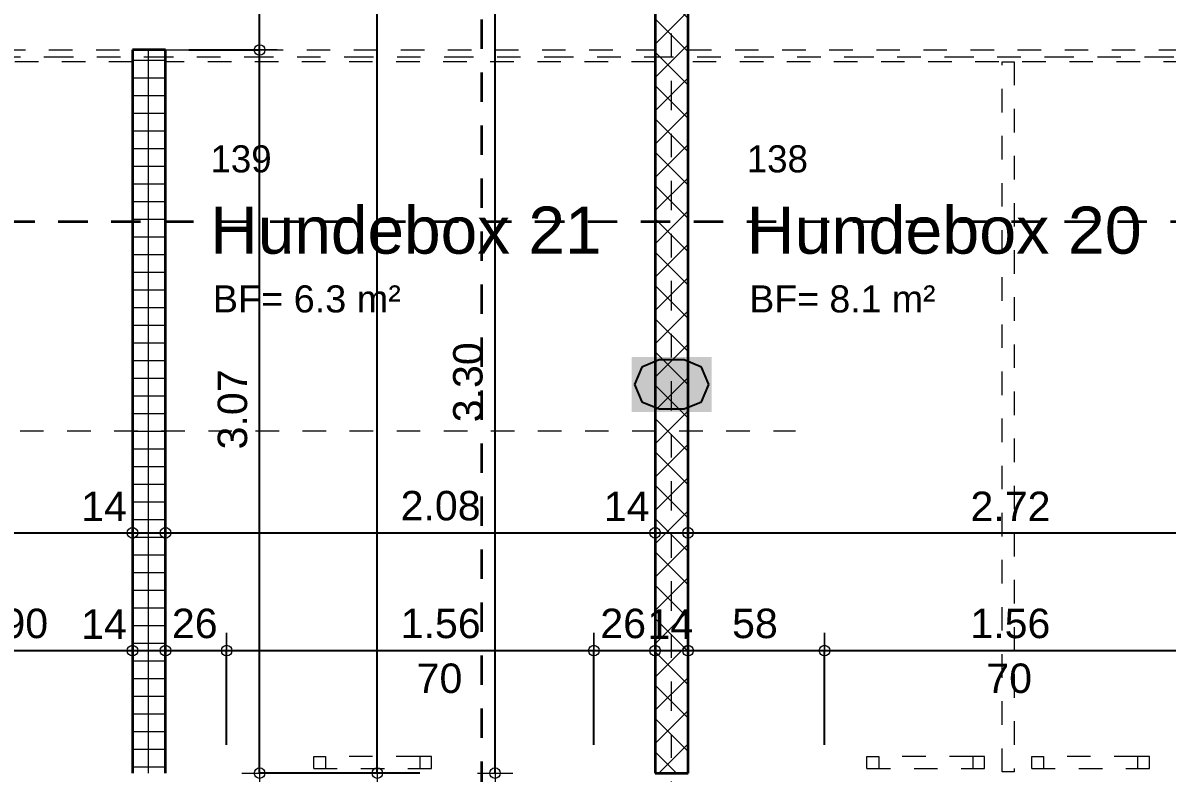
# Model space of a CAD drawing. Header units: metres. Extents: x -117 to -12, y 122 to 163.
# Drawn here: x -51.459 to -46.598, y 135.798 to 138.983 of the extents above; entities that cross this region are included whole.
import ezdxf

# ---------------------------------------------------------------- set-up
doc = ezdxf.new("R2010")
doc.units = ezdxf.units.M
doc.header["$PDMODE"] = 65
for name, pattern in [('AUSGEZOGEN', [0]), ('GETRENNT2_S10', [0.255, 0.125, -0.065, 0, -0.065]), ('STRICHLINIE_S4', [0.165, 0.125, -0.04]), ('VERDECKT2_S2', [0.09, 0.05, -0.04])]:
    doc.linetypes.add(name, pattern=pattern)
for name, color, linetype, lineweight in [('XR$1$Bauachsen_grob', 7, 'GETRENNT2_S10', 13), ('XR$1$Bauherr', 203, 'VERDECKT2_S2', 13), ('XR$1$Hilfskonstruktion', 5, 'VERDECKT2_S2', 13), ('XR$1$Raumbezeichnung', 7, 'AUSGEZOGEN', 18), ('XR$1$Schnittbegrenzung', 7, 'AUSGEZOGEN', 13), ('XR$1$Text_Werkplan_Ausfuehrung', 7, 'AUSGEZOGEN', 25), ('XR$1$Wand_Beton_bewehrt', 7, 'AUSGEZOGEN', 35), ('XR$1$Wand_Fertigelement', 7, 'AUSGEZOGEN', 35), ('XR$1$Werkplan-_Ausfuehrungsmasse', 7, 'AUSGEZOGEN', 13)]:
    doc.layers.add(name, color=color, linetype=linetype, lineweight=lineweight)
doc.styles.add('ARIAL', font='ARIAL.TTF')
doc.dimstyles.new('_DIMSTYLE_10', dxfattribs={"dimtxt": 0.125, "dimasz": 0.15, "dimexe": 0, "dimexo": 0, "dimgap": 0.0625, "dimtad": 2, "dimdec": 1, "dimlfac": 100, "dimrnd": 0.5, "dimzin": 4, "dimdsep": 46, "dimtxsty": 'ARIAL', "dimblk1": 'ALL_ML_KREIS', "dimblk2": 'ALL_ML_KREIS', "dimsah": 1, "dimcen": 0, "dimclrd": 256, "dimclre": 256, "dimclrt": 256, "dimadec": 0, "dimazin": 0, "dimtfac": 1, "dimtdec": 0, "dimtix": 1, "dimtmove": 2, "dimatfit": 3, "dimfxl": 0, "dimtvp": 1.2, "dimtzin": 0, "dimlwd": 0, "dimlwe": -1, "dimarcsym": 0})
doc.dimstyles.new('_DIMSTYLE_11', dxfattribs={"dimtxt": 0.125, "dimasz": 0.15, "dimexe": 0, "dimexo": 0, "dimgap": 0.0625, "dimtad": 2, "dimdec": 3, "dimrnd": 0.005, "dimzin": 4, "dimdsep": 46, "dimtxsty": 'ARIAL', "dimblk1": 'ALL_ML_KREIS', "dimblk2": 'ALL_ML_KREIS', "dimsah": 1, "dimcen": 0, "dimclrd": 256, "dimclre": 256, "dimclrt": 256, "dimadec": 0, "dimazin": 0, "dimtfac": 1, "dimtdec": 0, "dimtix": 1, "dimtmove": 2, "dimatfit": 3, "dimfxl": 0, "dimtzin": 0, "dimlwd": 0, "dimlwe": -1, "dimarcsym": 0})
doc.dimstyles.new('_DIMSTYLE_12', dxfattribs={"dimtxt": 0.125, "dimasz": 0.15, "dimexe": 0, "dimexo": 0, "dimgap": 0.0625, "dimtad": 2, "dimrnd": 0.005, "dimzin": 4, "dimdsep": 46, "dimtxsty": 'ARIAL', "dimblk1": 'ALL_ML_KREIS', "dimblk2": 'ALL_ML_KREIS', "dimsah": 1, "dimcen": 0, "dimclrd": 256, "dimclre": 256, "dimclrt": 256, "dimadec": 0, "dimazin": 0, "dimtfac": 1, "dimtdec": 0, "dimtix": 1, "dimtmove": 2, "dimatfit": 3, "dimfxl": 0, "dimtzin": 0, "dimlwd": 0, "dimlwe": -1, "dimarcsym": 0})
doc.dimstyles.new('_DIMSTYLE_14', dxfattribs={"dimtxt": 0.125, "dimasz": 0.15, "dimexe": 0, "dimexo": 0, "dimgap": 0.0625, "dimtad": 2, "dimdec": 1, "dimlfac": 100, "dimrnd": 0.5, "dimzin": 4, "dimdsep": 46, "dimtxsty": 'ARIAL', "dimblk1": 'ALL_ML_KREIS', "dimblk2": 'ALL_ML_KREIS', "dimsah": 1, "dimcen": 0, "dimclrd": 256, "dimclre": 256, "dimclrt": 256, "dimadec": 0, "dimazin": 0, "dimtfac": 1, "dimtdec": 0, "dimtix": 1, "dimtmove": 2, "dimatfit": 3, "dimfxl": 0, "dimtzin": 0, "dimlwd": 0, "dimlwe": -1, "dimarcsym": 0})
doc.dimstyles.new('_DIMSTYLE_38', dxfattribs={"dimtxt": 0.125, "dimasz": 0.15, "dimexe": 0, "dimexo": 0, "dimgap": 0.0625, "dimtad": 2, "dimrnd": 0.005, "dimzin": 12, "dimdsep": 46, "dimtxsty": 'ARIAL', "dimblk1": 'ALL_ML_KREIS', "dimblk2": 'ALL_ML_KREIS', "dimsah": 1, "dimcen": 0, "dimclrd": 256, "dimclre": 256, "dimclrt": 256, "dimadec": 0, "dimazin": 0, "dimtfac": 1, "dimtdec": 0, "dimtix": 1, "dimtmove": 2, "dimatfit": 3, "dimfxl": 0, "dimtzin": 0, "dimlwd": 0, "dimlwe": -1, "dimarcsym": 0})
doc.dimstyles.new('_DIMSTYLE_6', dxfattribs={"dimtxt": 0.125, "dimasz": 0.15, "dimexe": 0, "dimexo": 0, "dimgap": 0.0625, "dimtad": 2, "dimrnd": 0.005, "dimzin": 12, "dimdsep": 46, "dimtxsty": 'ARIAL', "dimblk1": 'ALL_ML_KREIS', "dimblk2": 'ALL_ML_KREIS', "dimsah": 1, "dimcen": 0, "dimclrd": 256, "dimclre": 256, "dimclrt": 256, "dimadec": 0, "dimazin": 0, "dimtfac": 1, "dimtdec": 0, "dimtix": 1, "dimtmove": 2, "dimatfit": 3, "dimfxl": 0, "dimtzin": 0, "dimlwd": 0, "dimlwe": -1, "dimarcsym": 0})

# ---------------------------------------------------------------- blocks, each defined once
blk = doc.blocks.new('COMPLEXOBJECT_11')
at = {"layer": 'XR$1$Bauherr'}
for p, q in [((-50.2231, 135.818), (-50.2231, 135.868)), ((-50.2231, 135.868), (-50.1731, 135.868)), ((-50.1731, 135.868), (-50.1731, 135.818)), ((-49.7731, 135.868), (-50.1731, 135.868)), ((-49.7231, 135.868), (-49.7731, 135.868)), ((-49.7731, 135.868), (-49.7731, 135.818)), ((-49.7231, 135.818), (-49.7231, 135.868)), ((-47.8731, 135.818), (-47.8731, 135.868)), ((-47.8731, 135.868), (-47.8231, 135.868)), ((-47.8231, 135.868), (-47.8231, 135.818)), ((-47.4231, 135.868), (-47.8231, 135.868)), ((-47.3731, 135.868), (-47.4231, 135.868)), ((-47.4231, 135.868), (-47.4231, 135.818)), ((-47.3731, 135.818), (-47.3731, 135.868)), ((-47.1731, 135.818), (-47.1731, 135.868)), ((-47.1731, 135.868), (-47.1231, 135.868)), ((-47.1231, 135.868), (-47.1231, 135.818)), ((-46.7231, 135.868), (-47.1231, 135.868)), ((-46.6731, 135.868), (-46.7231, 135.868)), ((-46.7231, 135.868), (-46.7231, 135.818)), ((-46.6731, 135.818), (-46.6731, 135.868)), ((-50.2231, 135.818), (-49.7231, 135.818)), ((-47.8731, 135.818), (-47.3731, 135.818)), ((-47.1731, 135.818), (-46.6731, 135.818))]:
    blk.add_line(p, q, dxfattribs=at)
blk = doc.blocks.new('ALL_ML_KREIS')
at = {"color": 0, "linetype": 'ByBlock', "lineweight": -2}
for p, q in [((0, -0.5), (0, 0.5)), ((-1, 0), (0.5, 0))]:
    blk.add_line(p, q, dxfattribs=at)
blk.add_circle((0, 0), 0.15, dxfattribs=at)
blk = doc.blocks.new('*D35')
at = {"layer": 'DEFPOINTS'}
for p in [(-48.7731, 143.378), (-49.9531, 135.798), (-48.7731, 135.798)]:
    blk.add_point(p, dxfattribs=at)
at = {"layer": 'XR$1$Werkplan-_Ausfuehrungsmasse', "lineweight": -2}
for p, q in [((-49.9531, 143.378), (-49.9531, 143.378)), ((-49.9531, 135.798), (-49.9531, 143.378)), ((-49.9531, 135.798), (-49.9531, 135.798))]:
    blk.add_line(p, q, dxfattribs=at)
at = {"layer": 'XR$1$Werkplan-_Ausfuehrungsmasse', "xscale": 0.15, "yscale": 0.15, "zscale": 0.15}
for p, rotation in [((-49.9531, 143.378), 90), ((-49.9531, 135.798), 270)]:
    blk.add_blockref('ALL_ML_KREIS', p, dxfattribs=dict(at, rotation=rotation))
at = {"layer": 'XR$1$Werkplan-_Ausfuehrungsmasse', "insert": (-50.0677, 139.597), "char_height": 0.125, "width": 0.5, "attachment_point": 5, "rotation": 90, "style": 'ARIAL'}
blk.add_mtext('\\A1;{\\A1;{7.58\\H0.082500;\\S^ ;}}', dxfattribs=at)
blk = doc.blocks.new('*D168')
at = {"layer": 'DEFPOINTS'}
for p in [(-50.8531, 138.868), (-50.8531, 135.798), (-50.4531, 135.798)]:
    blk.add_point(p, dxfattribs=at)
at = {"layer": 'XR$1$Werkplan-_Ausfuehrungsmasse', "lineweight": -2}
for p, q in [((-50.7531, 138.868), (-50.4531, 138.868)), ((-50.4531, 135.798), (-50.4531, 138.868)), ((-49.7731, 135.798), (-50.4531, 135.798))]:
    blk.add_line(p, q, dxfattribs=at)
at = {"layer": 'XR$1$Werkplan-_Ausfuehrungsmasse', "xscale": 0.15, "yscale": 0.15, "zscale": 0.15}
for p, rotation in [((-50.4531, 138.868), 90), ((-50.4531, 135.798), 270)]:
    blk.add_blockref('ALL_ML_KREIS', p, dxfattribs=dict(at, rotation=rotation))
at = {"layer": 'XR$1$Werkplan-_Ausfuehrungsmasse', "insert": (-50.5678, 137.3421), "char_height": 0.125, "width": 0.5, "attachment_point": 5, "rotation": 90, "style": 'ARIAL'}
blk.add_mtext('\\A1;{\\A1;{3.07\\H0.082500;\\S^ ;}}', dxfattribs=at)
blk = doc.blocks.new('*D169')
at = {"layer": 'DEFPOINTS'}
for p in [(-50.8531, 140.308), (-50.8531, 138.868), (-50.4531, 138.868)]:
    blk.add_point(p, dxfattribs=at)
at = {"layer": 'XR$1$Werkplan-_Ausfuehrungsmasse', "lineweight": -2}
for p, q in [((-50.7531, 140.308), (-50.4531, 140.308)), ((-50.4531, 138.868), (-50.4531, 140.308)), ((-50.7531, 138.868), (-50.4531, 138.868))]:
    blk.add_line(p, q, dxfattribs=at)
at = {"layer": 'XR$1$Werkplan-_Ausfuehrungsmasse', "xscale": 0.15, "yscale": 0.15, "zscale": 0.15}
for p, rotation in [((-50.4531, 140.308), 90), ((-50.4531, 138.868), 270)]:
    blk.add_blockref('ALL_ML_KREIS', p, dxfattribs=dict(at, rotation=rotation))
at = {"layer": 'XR$1$Werkplan-_Ausfuehrungsmasse', "insert": (-50.5656, 139.5973), "char_height": 0.125, "width": 0.5, "attachment_point": 5, "rotation": 90, "style": 'ARIAL'}
blk.add_mtext('\\A1;{\\A1;{1.44\\H0.082500;\\S^ ;}}', dxfattribs=at)
blk = doc.blocks.new('*D172')
at = {"layer": 'DEFPOINTS'}
for p in [(-48.7731, 139.098), (-49.4531, 135.798), (-48.7731, 135.798)]:
    blk.add_point(p, dxfattribs=at)
at = {"layer": 'XR$1$Werkplan-_Ausfuehrungsmasse', "lineweight": -2}
for p, q in [((-48.8731, 139.098), (-49.4531, 139.098)), ((-49.4531, 135.798), (-49.4531, 139.098)), ((-49.4531, 135.798), (-49.4531, 135.798))]:
    blk.add_line(p, q, dxfattribs=at)
at = {"layer": 'XR$1$Werkplan-_Ausfuehrungsmasse', "xscale": 0.15, "yscale": 0.15, "zscale": 0.15}
for p, rotation in [((-49.4531, 139.098), 90), ((-49.4531, 135.798), 270)]:
    blk.add_blockref('ALL_ML_KREIS', p, dxfattribs=dict(at, rotation=rotation))
at = {"layer": 'XR$1$Werkplan-_Ausfuehrungsmasse', "insert": (-49.5678, 137.4573), "char_height": 0.125, "width": 0.5, "attachment_point": 5, "rotation": 90, "style": 'ARIAL'}
blk.add_mtext('\\A1;{\\A1;{3.30\\H0.082500;\\S^ ;}}', dxfattribs=at)
blk = doc.blocks.new('COMPLEXOBJECT_18')
at = {"layer": 'XR$1$Bauherr'}
for p, q in [((-54.3481, 138.868), (-50.9931, 138.868)), ((-50.9931, 138.868), (-50.9931, 138.818)), ((-50.8531, 138.868), (-48.7731, 138.868)), ((-50.8531, 138.818), (-50.8531, 138.868)), ((-48.7731, 138.868), (-48.7731, 138.818)), ((-48.6331, 138.868), (-45.9131, 138.868)), ((-48.6331, 138.818), (-48.6331, 138.868)), ((-50.9931, 138.818), (-54.3481, 138.818)), ((-48.7731, 138.818), (-50.8531, 138.818)), ((-45.9131, 138.818), (-48.6331, 138.818)), ((-47.2981, 138.818), (-47.2481, 138.818)), ((-47.2981, 135.803), (-47.2981, 138.818)), ((-47.2481, 138.818), (-47.2481, 135.803)), ((-47.2481, 135.803), (-47.2981, 135.803))]:
    blk.add_line(p, q, dxfattribs=at)
blk = doc.blocks.new('*D432')
at = {"layer": 'DEFPOINTS'}
for p in [(-54.3481, 136.818), (-54.3481, 135.798), (-50.9931, 135.798)]:
    blk.add_point(p, dxfattribs=at)
at = {"layer": 'XR$1$Werkplan-_Ausfuehrungsmasse', "lineweight": -2}
for p, q in [((-54.3481, 136.818), (-54.3481, 136.818)), ((-54.3481, 136.818), (-50.9931, 136.818)), ((-50.9931, 136.818), (-50.9931, 136.818))]:
    blk.add_line(p, q, dxfattribs=at)
at = {"layer": 'XR$1$Werkplan-_Ausfuehrungsmasse', "xscale": 0.15, "yscale": 0.15, "zscale": 0.15, "rotation": 180}
blk.add_blockref('ALL_ML_KREIS', (-54.3481, 136.818), dxfattribs=at)
at = {"layer": 'XR$1$Werkplan-_Ausfuehrungsmasse', "xscale": 0.15, "yscale": 0.15, "zscale": 0.15}
blk.add_blockref('ALL_ML_KREIS', (-50.9931, 136.818), dxfattribs=at)
at = {"layer": 'XR$1$Werkplan-_Ausfuehrungsmasse', "insert": (-52.6488, 136.9328), "char_height": 0.125, "width": 0.625, "attachment_point": 5, "style": 'ARIAL'}
blk.add_mtext('\\A1;{\\A1;{3.35\\H0.082500;\\S5^ ;}}', dxfattribs=at)
blk = doc.blocks.new('*D433')
at = {"layer": 'DEFPOINTS'}
for p in [(-50.9931, 136.818), (-50.9931, 135.798), (-50.8531, 135.798)]:
    blk.add_point(p, dxfattribs=at)
at = {"layer": 'XR$1$Werkplan-_Ausfuehrungsmasse', "lineweight": -2}
for p, q in [((-50.9931, 136.818), (-50.9931, 136.818)), ((-50.9931, 136.818), (-50.8531, 136.818)), ((-50.8531, 136.818), (-50.8531, 136.818))]:
    blk.add_line(p, q, dxfattribs=at)
at = {"layer": 'XR$1$Werkplan-_Ausfuehrungsmasse', "xscale": 0.15, "yscale": 0.15, "zscale": 0.15, "rotation": 180}
blk.add_blockref('ALL_ML_KREIS', (-50.9931, 136.818), dxfattribs=at)
at = {"layer": 'XR$1$Werkplan-_Ausfuehrungsmasse', "xscale": 0.15, "yscale": 0.15, "zscale": 0.15}
blk.add_blockref('ALL_ML_KREIS', (-50.8531, 136.818), dxfattribs=at)
at = {"layer": 'XR$1$Werkplan-_Ausfuehrungsmasse', "insert": (-51.1139, 136.9305), "char_height": 0.125, "width": 0.5, "attachment_point": 5, "style": 'ARIAL'}
blk.add_mtext('\\A1;{\\A1;{14\\H0.082500;\\S^ ;}}', dxfattribs=at)
blk = doc.blocks.new('*D434')
at = {"layer": 'DEFPOINTS'}
for p in [(-50.8531, 136.818), (-50.8531, 135.798), (-48.7731, 135.798)]:
    blk.add_point(p, dxfattribs=at)
at = {"layer": 'XR$1$Werkplan-_Ausfuehrungsmasse', "lineweight": -2}
for p, q in [((-50.8531, 136.818), (-50.8531, 136.818)), ((-50.8531, 136.818), (-48.7731, 136.818)), ((-48.7731, 136.818), (-48.7731, 136.818))]:
    blk.add_line(p, q, dxfattribs=at)
at = {"layer": 'XR$1$Werkplan-_Ausfuehrungsmasse', "xscale": 0.15, "yscale": 0.15, "zscale": 0.15, "rotation": 180}
blk.add_blockref('ALL_ML_KREIS', (-50.8531, 136.818), dxfattribs=at)
at = {"layer": 'XR$1$Werkplan-_Ausfuehrungsmasse', "xscale": 0.15, "yscale": 0.15, "zscale": 0.15}
blk.add_blockref('ALL_ML_KREIS', (-48.7731, 136.818), dxfattribs=at)
at = {"layer": 'XR$1$Werkplan-_Ausfuehrungsmasse', "insert": (-49.6842, 136.9327), "char_height": 0.125, "width": 0.5, "attachment_point": 5, "style": 'ARIAL'}
blk.add_mtext('\\A1;{\\A1;{2.08\\H0.082500;\\S^ ;}}', dxfattribs=at)
blk = doc.blocks.new('*D435')
at = {"layer": 'DEFPOINTS'}
for p in [(-48.7731, 136.818), (-48.7731, 135.798), (-48.6331, 135.798)]:
    blk.add_point(p, dxfattribs=at)
at = {"layer": 'XR$1$Werkplan-_Ausfuehrungsmasse', "lineweight": -2}
for p, q in [((-48.7731, 136.818), (-48.7731, 136.818)), ((-48.7731, 136.818), (-48.6331, 136.818)), ((-48.6331, 136.818), (-48.6331, 136.818))]:
    blk.add_line(p, q, dxfattribs=at)
at = {"layer": 'XR$1$Werkplan-_Ausfuehrungsmasse', "xscale": 0.15, "yscale": 0.15, "zscale": 0.15, "rotation": 180}
blk.add_blockref('ALL_ML_KREIS', (-48.7731, 136.818), dxfattribs=at)
at = {"layer": 'XR$1$Werkplan-_Ausfuehrungsmasse', "xscale": 0.15, "yscale": 0.15, "zscale": 0.15}
blk.add_blockref('ALL_ML_KREIS', (-48.6331, 136.818), dxfattribs=at)
at = {"layer": 'XR$1$Werkplan-_Ausfuehrungsmasse', "insert": (-48.8939, 136.9305), "char_height": 0.125, "width": 0.5, "attachment_point": 5, "style": 'ARIAL'}
blk.add_mtext('\\A1;{\\A1;{14\\H0.082500;\\S^ ;}}', dxfattribs=at)
blk = doc.blocks.new('*D436')
at = {"layer": 'DEFPOINTS'}
for p in [(-48.6331, 136.818), (-48.6331, 135.798), (-45.9131, 135.798)]:
    blk.add_point(p, dxfattribs=at)
at = {"layer": 'XR$1$Werkplan-_Ausfuehrungsmasse', "lineweight": -2}
for p, q in [((-48.6331, 136.818), (-48.6331, 136.818)), ((-48.6331, 136.818), (-45.9131, 136.818)), ((-45.9131, 136.818), (-45.9131, 136.818))]:
    blk.add_line(p, q, dxfattribs=at)
at = {"layer": 'XR$1$Werkplan-_Ausfuehrungsmasse', "xscale": 0.15, "yscale": 0.15, "zscale": 0.15, "rotation": 180}
blk.add_blockref('ALL_ML_KREIS', (-48.6331, 136.818), dxfattribs=at)
at = {"layer": 'XR$1$Werkplan-_Ausfuehrungsmasse', "xscale": 0.15, "yscale": 0.15, "zscale": 0.15}
blk.add_blockref('ALL_ML_KREIS', (-45.9131, 136.818), dxfattribs=at)
at = {"layer": 'XR$1$Werkplan-_Ausfuehrungsmasse', "insert": (-47.2634, 136.9305), "char_height": 0.125, "width": 0.5, "attachment_point": 5, "style": 'ARIAL'}
blk.add_mtext('\\A1;{\\A1;{2.72\\H0.082500;\\S^ ;}}', dxfattribs=at)
blk = doc.blocks.new('*D485')
at = {"layer": 'DEFPOINTS'}
for p in [(-51.8931, 136.318), (-51.8931, 135.798), (-50.9931, 135.798)]:
    blk.add_point(p, dxfattribs=at)
at = {"layer": 'XR$1$Werkplan-_Ausfuehrungsmasse', "lineweight": -2}
for p, q in [((-51.8931, 135.918), (-51.8931, 136.318)), ((-51.8931, 136.318), (-50.9931, 136.318)), ((-50.9931, 136.318), (-50.9931, 136.318))]:
    blk.add_line(p, q, dxfattribs=at)
at = {"layer": 'XR$1$Werkplan-_Ausfuehrungsmasse', "xscale": 0.15, "yscale": 0.15, "zscale": 0.15, "rotation": 180}
blk.add_blockref('ALL_ML_KREIS', (-51.8931, 136.318), dxfattribs=at)
at = {"layer": 'XR$1$Werkplan-_Ausfuehrungsmasse', "xscale": 0.15, "yscale": 0.15, "zscale": 0.15}
blk.add_blockref('ALL_ML_KREIS', (-50.9931, 136.318), dxfattribs=at)
at = {"layer": 'XR$1$Werkplan-_Ausfuehrungsmasse', "insert": (-51.4486, 136.4327), "char_height": 0.125, "width": 0.5, "attachment_point": 5, "style": 'ARIAL'}
blk.add_mtext('\\A1;{\\A1;{90\\H0.082500;\\S^ ;}}', dxfattribs=at)
blk = doc.blocks.new('*D486')
at = {"layer": 'DEFPOINTS'}
for p in [(-50.9931, 136.318), (-50.9931, 135.798), (-50.8531, 135.798)]:
    blk.add_point(p, dxfattribs=at)
at = {"layer": 'XR$1$Werkplan-_Ausfuehrungsmasse', "lineweight": -2}
for p, q in [((-50.9931, 136.318), (-50.9931, 136.318)), ((-50.9931, 136.318), (-50.8531, 136.318)), ((-50.8531, 136.318), (-50.8531, 136.318))]:
    blk.add_line(p, q, dxfattribs=at)
at = {"layer": 'XR$1$Werkplan-_Ausfuehrungsmasse', "xscale": 0.15, "yscale": 0.15, "zscale": 0.15, "rotation": 180}
blk.add_blockref('ALL_ML_KREIS', (-50.9931, 136.318), dxfattribs=at)
at = {"layer": 'XR$1$Werkplan-_Ausfuehrungsmasse', "xscale": 0.15, "yscale": 0.15, "zscale": 0.15}
blk.add_blockref('ALL_ML_KREIS', (-50.8531, 136.318), dxfattribs=at)
at = {"layer": 'XR$1$Werkplan-_Ausfuehrungsmasse', "insert": (-51.1139, 136.4305), "char_height": 0.125, "width": 0.5, "attachment_point": 5, "style": 'ARIAL'}
blk.add_mtext('\\A1;{\\A1;{14\\H0.082500;\\S^ ;}}', dxfattribs=at)
blk = doc.blocks.new('*D487')
at = {"layer": 'DEFPOINTS'}
for p in [(-50.8531, 136.318), (-50.8531, 135.798), (-50.5931, 135.798)]:
    blk.add_point(p, dxfattribs=at)
at = {"layer": 'XR$1$Werkplan-_Ausfuehrungsmasse', "lineweight": -2}
for p, q in [((-50.8531, 136.318), (-50.8531, 136.318)), ((-50.8531, 136.318), (-50.5931, 136.318)), ((-50.5931, 135.918), (-50.5931, 136.318))]:
    blk.add_line(p, q, dxfattribs=at)
at = {"layer": 'XR$1$Werkplan-_Ausfuehrungsmasse', "xscale": 0.15, "yscale": 0.15, "zscale": 0.15, "rotation": 180}
blk.add_blockref('ALL_ML_KREIS', (-50.8531, 136.318), dxfattribs=at)
at = {"layer": 'XR$1$Werkplan-_Ausfuehrungsmasse', "xscale": 0.15, "yscale": 0.15, "zscale": 0.15}
blk.add_blockref('ALL_ML_KREIS', (-50.5931, 136.318), dxfattribs=at)
at = {"layer": 'XR$1$Werkplan-_Ausfuehrungsmasse', "insert": (-50.7287, 136.4327), "char_height": 0.125, "width": 0.5, "attachment_point": 5, "style": 'ARIAL'}
blk.add_mtext('\\A1;{\\A1;{26\\H0.082500;\\S^ ;}}', dxfattribs=at)
blk = doc.blocks.new('*D488')
at = {"layer": 'DEFPOINTS'}
for p in [(-50.5931, 136.318), (-50.5931, 135.798), (-49.0331, 135.798)]:
    blk.add_point(p, dxfattribs=at)
at = {"layer": 'XR$1$Werkplan-_Ausfuehrungsmasse', "lineweight": -2}
for p, q in [((-50.5931, 135.918), (-50.5931, 136.318)), ((-50.5931, 136.318), (-49.0331, 136.318)), ((-49.0331, 135.918), (-49.0331, 136.318))]:
    blk.add_line(p, q, dxfattribs=at)
at = {"layer": 'XR$1$Werkplan-_Ausfuehrungsmasse', "xscale": 0.15, "yscale": 0.15, "zscale": 0.15, "rotation": 180}
blk.add_blockref('ALL_ML_KREIS', (-50.5931, 136.318), dxfattribs=at)
at = {"layer": 'XR$1$Werkplan-_Ausfuehrungsmasse', "xscale": 0.15, "yscale": 0.15, "zscale": 0.15}
blk.add_blockref('ALL_ML_KREIS', (-49.0331, 136.318), dxfattribs=at)
at = {"layer": 'XR$1$Werkplan-_Ausfuehrungsmasse', "insert": (-49.684, 136.4327), "char_height": 0.125, "width": 0.5, "attachment_point": 5, "style": 'ARIAL'}
blk.add_mtext('\\A1;{\\A1;{1.56\\H0.082500;\\S^ ;}}', dxfattribs=at)
at = {"layer": 'XR$1$Werkplan-_Ausfuehrungsmasse', "insert": (-49.7861, 136.2633), "char_height": 0.125, "width": 0.00625, "attachment_point": 1, "line_spacing_factor": 0.60241, "style": 'ARIAL'}
blk.add_mtext('\\A1;{70\\H0.082500;\\S^ ;}', dxfattribs=at)
blk = doc.blocks.new('*D489')
at = {"layer": 'DEFPOINTS'}
for p in [(-49.0331, 136.318), (-49.0331, 135.798), (-48.7731, 135.798)]:
    blk.add_point(p, dxfattribs=at)
at = {"layer": 'XR$1$Werkplan-_Ausfuehrungsmasse', "lineweight": -2}
for p, q in [((-49.0331, 135.918), (-49.0331, 136.318)), ((-49.0331, 136.318), (-48.7731, 136.318)), ((-48.7731, 136.318), (-48.7731, 136.318))]:
    blk.add_line(p, q, dxfattribs=at)
at = {"layer": 'XR$1$Werkplan-_Ausfuehrungsmasse', "xscale": 0.15, "yscale": 0.15, "zscale": 0.15, "rotation": 180}
blk.add_blockref('ALL_ML_KREIS', (-49.0331, 136.318), dxfattribs=at)
at = {"layer": 'XR$1$Werkplan-_Ausfuehrungsmasse', "xscale": 0.15, "yscale": 0.15, "zscale": 0.15}
blk.add_blockref('ALL_ML_KREIS', (-48.7731, 136.318), dxfattribs=at)
at = {"layer": 'XR$1$Werkplan-_Ausfuehrungsmasse', "insert": (-48.9087, 136.4327), "char_height": 0.125, "width": 0.5, "attachment_point": 5, "style": 'ARIAL'}
blk.add_mtext('\\A1;{\\A1;{26\\H0.082500;\\S^ ;}}', dxfattribs=at)
blk = doc.blocks.new('*D490')
at = {"layer": 'DEFPOINTS'}
for p in [(-48.7731, 136.318), (-48.7731, 135.798), (-48.6331, 135.798)]:
    blk.add_point(p, dxfattribs=at)
at = {"layer": 'XR$1$Werkplan-_Ausfuehrungsmasse', "lineweight": -2}
for p, q in [((-48.7731, 136.318), (-48.7731, 136.318)), ((-48.7731, 136.318), (-48.6331, 136.318)), ((-48.6331, 136.318), (-48.6331, 136.318))]:
    blk.add_line(p, q, dxfattribs=at)
at = {"layer": 'XR$1$Werkplan-_Ausfuehrungsmasse', "xscale": 0.15, "yscale": 0.15, "zscale": 0.15, "rotation": 180}
blk.add_blockref('ALL_ML_KREIS', (-48.7731, 136.318), dxfattribs=at)
at = {"layer": 'XR$1$Werkplan-_Ausfuehrungsmasse', "xscale": 0.15, "yscale": 0.15, "zscale": 0.15}
blk.add_blockref('ALL_ML_KREIS', (-48.6331, 136.318), dxfattribs=at)
at = {"layer": 'XR$1$Werkplan-_Ausfuehrungsmasse', "insert": (-48.7085, 136.4305), "char_height": 0.125, "width": 0.5, "attachment_point": 5, "style": 'ARIAL'}
blk.add_mtext('\\A1;{\\A1;{14\\H0.082500;\\S^ ;}}', dxfattribs=at)
blk = doc.blocks.new('*D491')
at = {"layer": 'DEFPOINTS'}
for p in [(-48.6331, 136.318), (-48.6331, 135.798), (-48.0531, 135.798)]:
    blk.add_point(p, dxfattribs=at)
at = {"layer": 'XR$1$Werkplan-_Ausfuehrungsmasse', "lineweight": -2}
for p, q in [((-48.6331, 136.318), (-48.6331, 136.318)), ((-48.6331, 136.318), (-48.0531, 136.318)), ((-48.0531, 135.918), (-48.0531, 136.318))]:
    blk.add_line(p, q, dxfattribs=at)
at = {"layer": 'XR$1$Werkplan-_Ausfuehrungsmasse', "xscale": 0.15, "yscale": 0.15, "zscale": 0.15, "rotation": 180}
blk.add_blockref('ALL_ML_KREIS', (-48.6331, 136.318), dxfattribs=at)
at = {"layer": 'XR$1$Werkplan-_Ausfuehrungsmasse', "xscale": 0.15, "yscale": 0.15, "zscale": 0.15}
blk.add_blockref('ALL_ML_KREIS', (-48.0531, 136.318), dxfattribs=at)
at = {"layer": 'XR$1$Werkplan-_Ausfuehrungsmasse', "insert": (-48.3489, 136.4327), "char_height": 0.125, "width": 0.5, "attachment_point": 5, "style": 'ARIAL'}
blk.add_mtext('\\A1;{\\A1;{58\\H0.082500;\\S^ ;}}', dxfattribs=at)
blk = doc.blocks.new('*D492')
at = {"layer": 'DEFPOINTS'}
for p in [(-48.0531, 136.318), (-48.0531, 135.798), (-46.4931, 135.798)]:
    blk.add_point(p, dxfattribs=at)
at = {"layer": 'XR$1$Werkplan-_Ausfuehrungsmasse', "lineweight": -2}
for p, q in [((-48.0531, 135.918), (-48.0531, 136.318)), ((-48.0531, 136.318), (-46.4931, 136.318)), ((-46.4931, 135.918), (-46.4931, 136.318))]:
    blk.add_line(p, q, dxfattribs=at)
at = {"layer": 'XR$1$Werkplan-_Ausfuehrungsmasse', "xscale": 0.15, "yscale": 0.15, "zscale": 0.15, "rotation": 180}
blk.add_blockref('ALL_ML_KREIS', (-48.0531, 136.318), dxfattribs=at)
at = {"layer": 'XR$1$Werkplan-_Ausfuehrungsmasse', "xscale": 0.15, "yscale": 0.15, "zscale": 0.15}
blk.add_blockref('ALL_ML_KREIS', (-46.4931, 136.318), dxfattribs=at)
at = {"layer": 'XR$1$Werkplan-_Ausfuehrungsmasse', "insert": (-47.264, 136.4327), "char_height": 0.125, "width": 0.5, "attachment_point": 5, "style": 'ARIAL'}
blk.add_mtext('\\A1;{\\A1;{1.56\\H0.082500;\\S^ ;}}', dxfattribs=at)
at = {"layer": 'XR$1$Werkplan-_Ausfuehrungsmasse', "insert": (-47.3661, 136.2633), "char_height": 0.125, "width": 0.00625, "attachment_point": 1, "line_spacing_factor": 0.60241, "style": 'ARIAL'}
blk.add_mtext('\\A1;{70\\H0.082500;\\S^ ;}', dxfattribs=at)
blk = doc.blocks.new('COMPLEXOBJECT_20')
at = {"layer": 'XR$1$Bauachsen_grob', "color": 8}
for p, q in [((-48.7031, 126.7126), (-48.7031, 153.848)), ((-14.2693, 138.838), (-86.2481, 138.838))]:
    blk.add_line(p, q, dxfattribs=at)
blk = doc.blocks.new('COMPLEXOBJECT_36')
at = {"layer": 'XR$1$Schnittbegrenzung', "color": 12, "linetype": 'STRICHLINIE_S4', "lineweight": 35}
blk.add_line((-49.5105, 155.4226), (-49.5105, 124.692), dxfattribs=at)
blk = doc.blocks.new('COMPLEXOBJECT_46')
at = {"layer": 'XR$1$Schnittbegrenzung', "color": 12, "linetype": 'STRICHLINIE_S4', "lineweight": 35}
blk.add_line((-28.9085, 138.1391), (-88.2023, 138.1391), dxfattribs=at)

msp = doc.modelspace()

# ---------------------------------------------------------------- hatches: boundary and pattern name
at = {"layer": 'XR$1$Text_Werkplan_Ausfuehrung'}
for color, points in [(7, [(-48.8729, 137.3314), (-48.5333, 137.3314), (-48.5333, 137.4433), (-48.5329, 137.448), (-48.5333, 137.4528), (-48.5333, 137.5647), (-48.8729, 137.5647), (-48.8729, 137.448), (-48.8729, 137.448)]), (55, [(-48.7435, 137.3897), (-48.7182, 137.3897), (-48.7182, 137.4429), (-48.6659, 137.4429), (-48.6659, 137.464), (-48.7182, 137.464), (-48.7182, 137.4936), (-48.6576, 137.4936), (-48.6576, 137.5147), (-48.7435, 137.5147)])]:
    msp.add_hatch(color=color, dxfattribs=at).paths.add_polyline_path(points)
at = {"layer": 'XR$1$Wand_Beton_bewehrt', "lineweight": 13}
h = msp.add_hatch(dxfattribs=at)
h.set_pattern_fill('SCHRAFFUR_3', color=256, scale=0.05, style=0, pattern_type=2)
h.set_pattern_definition([(45, (0, 0), (-0.07071068, 0.07071068), []), (135, (0, 0), (-0.07071068, -0.07071068), [])])
h.paths.add_polyline_path([(-48.6331, 135.798), (-48.6331, 139.098), (-48.7731, 139.098), (-48.7731, 135.798)], flags=0)
at = {"layer": 'XR$1$Wand_Fertigelement', "lineweight": 13}
h = msp.add_hatch(dxfattribs=at)
h.set_pattern_fill('SCHRAFFUR_7', color=256, scale=0.05, style=0, pattern_type=2)
h.set_pattern_definition([(0, (0, 0), (0, 0.075), []), (90, (0, 0), (-0.075, 5e-18), [])])
h.paths.add_polyline_path([(-50.9931, 138.868), (-50.9931, 135.798), (-50.8531, 135.798), (-50.8531, 138.868)], flags=0)

# ---------------------------------------------------------------- linework, layer by layer
at = {"layer": 'XR$1$Hilfskonstruktion'}
msp.add_line((-63.4707, 137.2516), (-48.1762, 137.2516), dxfattribs=at)
at = {"layer": 'XR$1$Text_Werkplan_Ausfuehrung', "color": 124}
for p, q in [((-48.8299, 137.5217), (-48.8604, 137.448)), ((-48.7562, 137.5522), (-48.8299, 137.5217)), ((-48.6496, 137.5522), (-48.7562, 137.5522)), ((-48.5759, 137.5217), (-48.6496, 137.5522)), ((-48.5454, 137.448), (-48.5759, 137.5217)), ((-48.8604, 137.448), (-48.8299, 137.3744)), ((-48.5759, 137.3744), (-48.5454, 137.448)), ((-48.8299, 137.3744), (-48.7562, 137.3439)), ((-48.6496, 137.3439), (-48.5759, 137.3744)), ((-48.7562, 137.3439), (-48.6496, 137.3439))]:
    msp.add_line(p, q, dxfattribs=at)
at = {"layer": 'XR$1$Wand_Beton_bewehrt'}
for p, q in [((-48.7731, 139.098), (-48.7731, 138.868)), ((-48.6331, 138.868), (-48.6331, 139.098)), ((-48.7731, 138.868), (-48.7731, 138.818)), ((-48.6331, 138.818), (-48.6331, 138.868)), ((-48.7731, 138.818), (-48.7731, 135.798)), ((-48.6331, 135.798), (-48.6331, 138.818)), ((-48.7731, 135.798), (-48.6331, 135.798))]:
    msp.add_line(p, q, dxfattribs=at)
at = {"layer": 'XR$1$Wand_Fertigelement'}
for p, q in [((-50.9931, 138.868), (-50.9931, 138.818)), ((-50.8531, 138.868), (-50.9931, 138.868)), ((-50.8531, 138.818), (-50.8531, 138.868)), ((-50.9931, 138.818), (-50.9931, 135.798)), ((-50.8531, 135.798), (-50.8531, 138.818))]:
    msp.add_line(p, q, dxfattribs=at)

# ---------------------------------------------------------------- block references
at = {"layer": 'XR$1$Bauachsen_grob', "color": 8, "linetype": 'AUSGEZOGEN', "lineweight": 13}
msp.add_blockref('COMPLEXOBJECT_20', (0, 0), dxfattribs=at)
at = {"layer": 'XR$1$Bauherr'}
for name in ['COMPLEXOBJECT_18', 'COMPLEXOBJECT_11']:
    msp.add_blockref(name, (0, 0), dxfattribs=at)
at = {"layer": 'XR$1$Schnittbegrenzung', "color": 12, "linetype": 'STRICHLINIE_S4', "lineweight": 35}
for name in ['COMPLEXOBJECT_36', 'COMPLEXOBJECT_46']:
    msp.add_blockref(name, (0, 0), dxfattribs=at)

# ---------------------------------------------------------------- texts
at = {"layer": 'XR$1$Raumbezeichnung', "style": 'ARIAL'}
for s, insert, char_height, width, attachment_point in [('\\W0.97;139', (-50.662, 138.3467), 0.115, 0.326087, 7), ('\\W0.97;138', (-48.3837, 138.3467), 0.115, 0.326087, 7), ('\\W1.00;Hundebox\\~21', (-50.6627, 138.0004), 0.2, 1.773008, 7), ('\\W1.01;Hundebox\\~20', (-48.3845, 138.0004), 0.2, 1.773931, 7), ('\\W1.00;BF=\\~6.3\\~m²', (-50.652, 137.8688), 0.115, 0.856684, 1), ('\\W0.99;BF=\\~8.1\\~m²', (-48.3728, 137.8688), 0.115, 0.856055, 1)]:
    msp.add_mtext(s, dxfattribs=dict(at, insert=insert, char_height=char_height, width=width, attachment_point=attachment_point))

# ---------------------------------------------------------------- dimensions: what is measured, and where the dimension line sits
at = {"layer": 'XR$1$Werkplan-_Ausfuehrungsmasse'}
for base, p1, p2, dimstyle, picture, middle in [((-49.9531, 143.378), (-49.9531, 135.798), (-49.9531, 143.378), '_DIMSTYLE_6', '*D35', (-50.0677, 139.597)), ((-50.4531, 140.308), (-50.7531, 138.868), (-50.7531, 140.308), '_DIMSTYLE_38', '*D169', (-50.5656, 139.5973)), ((-49.4531, 139.098), (-49.4531, 135.798), (-48.8731, 139.098), '_DIMSTYLE_12', '*D172', (-49.5678, 137.4573)), ((-50.4531, 138.868), (-49.7731, 135.798), (-50.7531, 138.868), '_DIMSTYLE_38', '*D168', (-50.5678, 137.3421))]:
    dim = msp.add_linear_dim(base=base, p1=p1, p2=p2, angle=90, dimstyle=dimstyle, override={"dimpost": '<>', "dimclrd": 256, "dimclre": 256, "dimclrt": 256, "dimlwd": 0, "dimlwe": 65535}, dxfattribs=at)
    dim.commit()
    dim.dimension.update_dxf_attribs({"geometry": picture, "text_midpoint": middle, "dimtype": 160})
for base, p1, p2, dimstyle, picture, middle in [((-50.9931, 136.818), (-54.3481, 136.818), (-50.9931, 136.818), '_DIMSTYLE_11', '*D432', (-52.6488, 136.9328)), ((-50.8531, 136.818), (-50.9931, 136.818), (-50.8531, 136.818), '_DIMSTYLE_10', '*D433', (-51.1139, 136.9305)), ((-48.7731, 136.818), (-50.8531, 136.818), (-48.7731, 136.818), '_DIMSTYLE_12', '*D434', (-49.6842, 136.9327)), ((-48.6331, 136.818), (-48.7731, 136.818), (-48.6331, 136.818), '_DIMSTYLE_10', '*D435', (-48.8939, 136.9305)), ((-45.9131, 136.818), (-48.6331, 136.818), (-45.9131, 136.818), '_DIMSTYLE_12', '*D436', (-47.2634, 136.9305)), ((-50.9931, 136.318), (-51.8931, 135.918), (-50.9931, 136.318), '_DIMSTYLE_14', '*D485', (-51.4486, 136.4327)), ((-50.8531, 136.318), (-50.9931, 136.318), (-50.8531, 136.318), '_DIMSTYLE_10', '*D486', (-51.1139, 136.4305)), ((-50.5931, 136.318), (-50.8531, 136.318), (-50.5931, 135.918), '_DIMSTYLE_10', '*D487', (-50.7287, 136.4327)), ((-48.7731, 136.318), (-49.0331, 135.918), (-48.7731, 136.318), '_DIMSTYLE_10', '*D489', (-48.9087, 136.4327)), ((-48.6331, 136.318), (-48.7731, 136.318), (-48.6331, 136.318), '_DIMSTYLE_10', '*D490', (-48.7085, 136.4305)), ((-48.0531, 136.318), (-48.6331, 136.318), (-48.0531, 135.918), '_DIMSTYLE_14', '*D491', (-48.3489, 136.4327))]:
    dim = msp.add_linear_dim(base=base, p1=p1, p2=p2, dimstyle=dimstyle, override={"dimpost": '<>', "dimclrd": 256, "dimclre": 256, "dimclrt": 256, "dimlwd": 0, "dimlwe": 65535}, dxfattribs=at)
    dim.commit()
    dim.dimension.update_dxf_attribs({"geometry": picture, "text_midpoint": middle, "dimtype": 160})
for base, p1, p2, picture, middle in [((-49.0331, 136.318), (-50.5931, 135.918), (-49.0331, 135.918), '*D488', (-49.684, 136.4327)), ((-46.4931, 136.318), (-48.0531, 135.918), (-46.4931, 135.918), '*D492', (-47.264, 136.4327))]:
    dim = msp.add_linear_dim(base=base, p1=p1, p2=p2, text='<>\\X\\A1;{70\\H0.082500;\\S^ ;}', dimstyle='_DIMSTYLE_12', override={"dimpost": '<>', "dimclrd": 256, "dimclre": 256, "dimclrt": 256, "dimlwd": 0, "dimlwe": 65535}, dxfattribs=at)
    dim.commit()
    dim.dimension.update_dxf_attribs({"geometry": picture, "text_midpoint": middle, "dimtype": 160})

doc.saveas('drawing.dxf')
